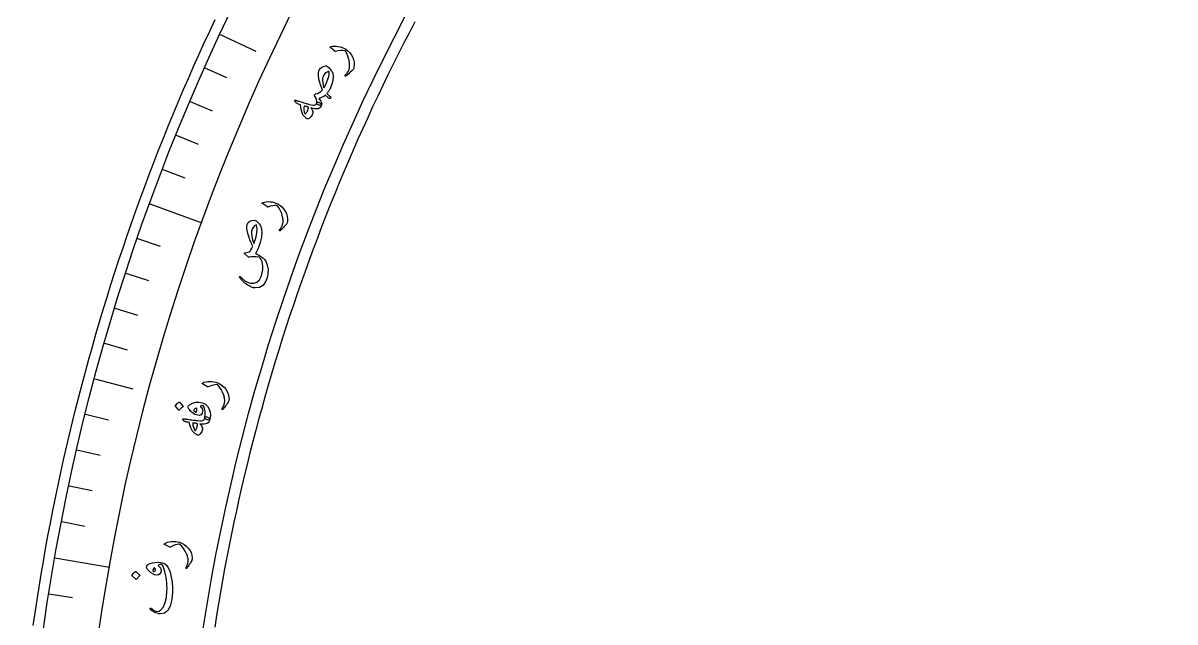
# Model space of a CAD drawing. Header units: millimetres. Extents: x -92 to 92, y -92 to 118.
# Drawn here: x -91.03 to -41.18, y 13.02 to 38.96 of the extents above; entities that cross this region are included whole.
import ezdxf

# ---------------------------------------------------------------- set-up
doc = ezdxf.new("R2010")
doc.units = ezdxf.units.MM
for name, color, linetype in [('CUT_INNER', 6, 'Continuous'), ('CUT_OUTER', 1, 'Continuous'), ('ENGRAVE', 7, 'Continuous'), ('ENGRAVE_FINE', 8, 'Continuous'), ('TEXT', 5, 'Continuous')]:
    doc.layers.add(name, color=color, linetype=linetype)

msp = doc.modelspace()

# ---------------------------------------------------------------- linework, layer by layer
at = {"layer": 'CUT_INNER'}
msp.add_lwpolyline([(-74.0774, 39.0127), (-74.3154, 38.5575), (-74.5506, 38.1007), (-74.783, 37.6426), (-75.0125, 37.183), (-75.2393, 36.722), (-75.4632, 36.2597), (-75.6842, 35.796), (-75.9025, 35.3309), (-76.1178, 34.8645), (-76.3303, 34.3968), (-76.5399, 33.9278), (-76.7467, 33.4575), (-76.9505, 32.986), (-77.1515, 32.5132), (-77.3495, 32.0392), (-77.5446, 31.564), (-77.7369, 31.0876), (-77.9261, 30.61), (-78.1125, 30.1313), (-78.2959, 29.6515), (-78.4764, 29.1705), (-78.6539, 28.6884), (-78.8284, 28.2053), (-79, 27.721), (-79.1686, 27.2358), (-79.3342, 26.7495), (-79.4969, 26.2622), (-79.6565, 25.7739), (-79.8132, 25.2847), (-79.9668, 24.7945), (-80.1174, 24.3034), (-80.2651, 23.8113), (-80.4096, 23.3184), (-80.5512, 22.8245), (-80.6897, 22.3299), (-80.8252, 21.8343), (-80.9577, 21.338), (-81.0871, 20.8408), (-81.2134, 20.3429), (-81.3367, 19.8442), (-81.457, 19.3448), (-81.5741, 18.8446), (-81.6882, 18.3437), (-81.7992, 17.8421), (-81.9072, 17.3399), (-82.012, 16.837), (-82.1138, 16.3334), (-82.2125, 15.8293), (-82.308, 15.3246), (-82.4005, 14.8192), (-82.4899, 14.3134), (-82.5762, 13.8069), (-82.6593, 13.3), (-82.7394, 12.7926)], dxfattribs=at)
at = {"layer": 'CUT_OUTER'}
msp.add_lwpolyline([(-90.5903, 12.8702), (-90.5097, 13.4258), (-90.4256, 13.9809), (-90.3381, 14.5355), (-90.2472, 15.0896), (-90.1529, 15.643), (-90.0552, 16.1959), (-89.9542, 16.7481), (-89.8497, 17.2998), (-89.7419, 17.8508), (-89.6306, 18.4011), (-89.516, 18.9507), (-89.3981, 19.4996), (-89.2767, 20.0478), (-89.1521, 20.5952), (-89.024, 21.1418), (-88.8926, 21.6877), (-88.7579, 22.2327), (-88.6198, 22.7769), (-88.4783, 23.3202), (-88.3336, 23.8627), (-88.1855, 24.4042), (-88.0341, 24.9449), (-87.8794, 25.4846), (-87.7214, 26.0233), (-87.56, 26.561), (-87.3954, 27.0978), (-87.2275, 27.6335), (-87.0563, 28.1682), (-86.8818, 28.7019), (-86.7041, 29.2344), (-86.5231, 29.7659), (-86.3388, 30.2962), (-86.1513, 30.8254), (-85.9605, 31.3535), (-85.7665, 31.8803), (-85.5693, 32.406), (-85.3688, 32.9304), (-85.1652, 33.4536), (-84.9583, 33.9755), (-84.7482, 34.4962), (-84.535, 35.0155), (-84.3185, 35.5336), (-84.0989, 36.0503), (-83.8761, 36.5656), (-83.6502, 37.0796), (-83.4211, 37.5922), (-83.1889, 38.1033), (-82.9535, 38.613), (-82.715, 39.1213)], dxfattribs=at)
at = {"layer": 'ENGRAVE'}
for points in [[(-82.5042, 38.4724), (-80.9535, 37.7492)], [(-85.5434, 31.1352), (-83.2924, 30.3159)], [(-87.9315, 23.5612), (-86.2787, 23.1183)], [(-89.6503, 15.8078), (-87.2913, 15.3918)]]:
    msp.add_lwpolyline(points, dxfattribs=at)
for radius in [91.0333, 88.6379, 84.1891]:
    msp.add_circle((0, 0), radius, dxfattribs=at)
at = {"layer": 'ENGRAVE_FINE'}
for points in [[(-83.1631, 37.0266), (-82.2252, 36.609)], [(-83.7966, 35.5696), (-82.8516, 35.1684)], [(-84.4047, 34.1017), (-83.4528, 33.7171)], [(-84.987, 32.6234), (-84.0285, 32.2555)], [(-86.0737, 29.6376), (-85.103, 29.3033)], [(-86.5779, 28.1309), (-85.6015, 27.8136)], [(-87.0556, 26.6156), (-86.0739, 26.3154)], [(-87.5069, 25.0922), (-86.52, 24.8092)], [(-88.3293, 22.023), (-87.3331, 21.7746)], [(-88.7002, 20.478), (-87.6999, 20.2471)], [(-89.0441, 18.9269), (-88.0399, 18.7134)], [(-89.3608, 17.37), (-88.353, 17.1741)], [(-89.9126, 14.2408), (-88.8986, 14.0802)]]:
    msp.add_lwpolyline(points, dxfattribs=at)
at = {"layer": 'TEXT'}
for points in [[(-77.7317, 37.9031), (-77.7352, 37.9065), (-77.7377, 37.9097), (-77.7393, 37.9127), (-77.7398, 37.9157), (-77.7372, 37.9224), (-77.7305, 37.929), (-77.7196, 37.9353), (-77.7045, 37.9413), (-77.6341, 37.959), (-77.5587, 37.9671), (-77.4785, 37.9655), (-77.3932, 37.9544), (-77.3051, 37.935), (-77.2218, 37.9087), (-77.1433, 37.8755), (-77.0697, 37.8354), (-76.9805, 37.7665), (-76.9018, 37.6865), (-76.8335, 37.5955), (-76.7756, 37.4934), (-76.7314, 37.3837), (-76.7067, 37.271), (-76.7015, 37.1553), (-76.7157, 37.0365), (-76.723, 37.0064), (-76.7346, 36.9783), (-76.7505, 36.9523), (-76.7707, 36.9284), (-76.8233, 36.876), (-76.8713, 36.829), (-76.9147, 36.7873), (-76.9536, 36.751), (-76.9879, 36.7201), (-77.0176, 36.6949), (-77.0426, 36.6754), (-77.0629, 36.6615), (-77.0683, 36.6591), (-77.0731, 36.6579), (-77.0774, 36.6578), (-77.0811, 36.6589), (-77.0854, 36.6615), (-77.089, 36.6648), (-77.0919, 36.6688), (-77.094, 36.6735), (-77.095, 36.6786), (-77.094, 36.684), (-77.0912, 36.6895), (-77.0866, 36.6952), (-77.0573, 36.7293), (-77.0307, 36.7625), (-77.0068, 36.795), (-76.9856, 36.8266), (-76.9669, 36.8576), (-76.9506, 36.8885), (-76.9368, 36.919), (-76.9253, 36.9493), (-76.916, 36.9806), (-76.9087, 37.0141), (-76.9034, 37.0497), (-76.9, 37.0875), (-76.8987, 37.1276), (-76.8996, 37.17), (-76.9027, 37.2147), (-76.9081, 37.2618), (-76.9324, 37.3985), (-76.9699, 37.5239), (-77.0207, 37.638), (-77.0847, 37.7407), (-77.0904, 37.7481), (-77.098, 37.7543), (-77.1077, 37.7594), (-77.1193, 37.7633), (-77.1955, 37.7708), (-77.2857, 37.7681), (-77.3899, 37.755), (-77.5079, 37.7314), (-77.5148, 37.7312), (-77.5205, 37.7319), (-77.5251, 37.7334), (-77.5285, 37.7358)], [(-78.213, 36.9357), (-78.1912, 36.9694), (-78.1577, 37.0033), (-78.1124, 37.0372), (-78.0554, 37.0712), (-77.9973, 37.0971), (-77.9456, 37.1083), (-77.9002, 37.1048), (-77.8611, 37.0865), (-77.8265, 37.058), (-77.79, 37.0215), (-77.7516, 36.9771), (-77.7113, 36.9247), (-77.6758, 36.8738), (-77.6496, 36.8325), (-77.6325, 36.801), (-77.6246, 36.7791), (-77.6103, 36.6339), (-77.623, 36.4812), (-77.6626, 36.321), (-77.7291, 36.1531), (-77.7452, 36.12), (-77.7622, 36.0878), (-77.7803, 36.0564), (-77.7994, 36.0258), (-77.8193, 35.9962), (-77.8398, 35.9674), (-77.8609, 35.9397), (-77.8826, 35.9129), (-77.8661, 35.8922), (-77.8336, 35.8602), (-77.7852, 35.8171), (-77.7207, 35.7628), (-77.7089, 35.7507), (-77.705, 35.7374), (-77.709, 35.7228), (-77.721, 35.7071), (-77.7363, 35.6959), (-77.7524, 35.6908), (-77.7693, 35.6915), (-77.787, 35.6982), (-77.8066, 35.7119), (-77.8267, 35.7269), (-77.8472, 35.7432), (-77.8682, 35.7607), (-77.8894, 35.7795), (-77.9107, 35.7998), (-77.9321, 35.8215), (-77.9535, 35.8447), (-78.0073, 35.8004), (-78.0622, 35.7643), (-78.1183, 35.7363), (-78.1755, 35.7166), (-78.1938, 35.7115), (-78.208, 35.7055), (-78.218, 35.6986), (-78.2238, 35.6909), (-78.2249, 35.6831), (-78.222, 35.6733), (-78.2149, 35.6617), (-78.2039, 35.6482), (-78.1481, 35.5815), (-78.1143, 35.5207), (-78.1024, 35.4656), (-78.1125, 35.4164), (-78.1168, 35.4112), (-78.1244, 35.4071), (-78.1354, 35.4042), (-78.1497, 35.4025), (-78.1979, 35.406), (-78.2374, 35.4136), (-78.268, 35.4251), (-78.2897, 35.4407), (-78.306, 35.46), (-78.3169, 35.4783), (-78.3223, 35.4954), (-78.3222, 35.5115), (-78.3176, 35.5793), (-78.3307, 35.6492), (-78.3613, 35.7212), (-78.4096, 35.7954), (-78.4186, 35.8106), (-78.423, 35.8261), (-78.4226, 35.842), (-78.4175, 35.8581), (-78.4077, 35.8737), (-78.3944, 35.8855), (-78.3775, 35.8936), (-78.357, 35.8979), (-78.2831, 35.9164), (-78.2117, 35.9508), (-78.1429, 36.0009), (-78.0765, 36.0669), (-78.1072, 36.1423), (-78.1349, 36.215), (-78.1596, 36.2849), (-78.1813, 36.3521), (-78.2265, 36.5389), (-78.2468, 36.6986), (-78.2422, 36.8309), (-78.213, 36.9357)], [(-77.8132, 36.8713), (-77.897, 36.8279), (-77.966, 36.7724), (-78.0201, 36.7049), (-78.0592, 36.6254), (-78.0681, 36.5851), (-78.0711, 36.5322), (-78.0684, 36.4667), (-78.0598, 36.3886), (-78.054, 36.348), (-78.0481, 36.3106), (-78.0422, 36.2763), (-78.0362, 36.2452), (-78.03, 36.2172), (-78.0234, 36.1922), (-78.0166, 36.1701), (-78.0093, 36.1511), (-77.9677, 36.2215), (-77.9259, 36.3079), (-77.8839, 36.4104), (-77.8416, 36.529), (-77.8061, 36.6454), (-77.7859, 36.739), (-77.7808, 36.8098), (-77.7911, 36.858), (-77.7944, 36.8661), (-77.7991, 36.871), (-77.8054, 36.8727), (-77.8132, 36.8713)], [(-79.2661, 35.5912), (-79.2745, 35.6116), (-79.2713, 35.6233), (-79.2567, 35.6262), (-79.2305, 35.6205), (-79.2153, 35.6156), (-79.1942, 35.6091), (-79.1672, 35.601), (-79.1342, 35.5913), (-79.095, 35.5797), (-79.0495, 35.5659), (-78.9976, 35.5499), (-78.9393, 35.5318), (-78.8819, 35.514), (-78.8306, 35.498), (-78.7854, 35.4839), (-78.7461, 35.4715), (-78.713, 35.4611), (-78.6862, 35.4526), (-78.6657, 35.4461), (-78.6515, 35.4416), (-78.5611, 35.4152), (-78.4873, 35.4026), (-78.4301, 35.4038), (-78.3895, 35.4187), (-78.3698, 35.4332), (-78.352, 35.4535), (-78.3362, 35.4796), (-78.3222, 35.5115), (-78.3107, 35.5288), (-78.295, 35.5391), (-78.2751, 35.5421), (-78.2512, 35.5381), (-78.2245, 35.5284), (-78.1988, 35.5157), (-78.1741, 35.4999), (-78.1505, 35.4812), (-78.1317, 35.4623), (-78.1191, 35.4452), (-78.1127, 35.4299), (-78.1125, 35.4164), (-78.1406, 35.3559), (-78.1753, 35.3086), (-78.2167, 35.2744), (-78.2648, 35.2533), (-78.3254, 35.2446), (-78.3985, 35.2478), (-78.4841, 35.2629), (-78.5823, 35.2898), (-78.5412, 35.2318), (-78.5123, 35.1786), (-78.4956, 35.1302), (-78.4911, 35.0866), (-78.4965, 35.0553), (-78.5084, 35.0211), (-78.527, 34.9838), (-78.5521, 34.9435), (-78.5825, 34.9027), (-78.6113, 34.87), (-78.6387, 34.8453), (-78.6646, 34.8287), (-78.6922, 34.8182), (-78.7178, 34.8145), (-78.7414, 34.8176), (-78.7631, 34.8276), (-78.7879, 34.845), (-78.814, 34.8675), (-78.8413, 34.8952), (-78.8698, 34.9279), (-78.8976, 34.9626), (-78.9191, 34.9918), (-78.9344, 35.0154), (-78.9434, 35.0334), (-78.9724, 35.1241), (-78.9952, 35.2192), (-79.0117, 35.3187), (-79.022, 35.4225), (-79.0682, 35.4395), (-79.1079, 35.4546), (-79.141, 35.4679), (-79.1676, 35.4793), (-79.1892, 35.4906), (-79.2073, 35.5034), (-79.2218, 35.5179), (-79.2329, 35.534)], [(-78.8722, 35.375), (-78.8812, 35.2772), (-78.8776, 35.1892), (-78.8614, 35.1112), (-78.8327, 35.0431), (-78.8273, 35.037), (-78.8211, 35.0344), (-78.8141, 35.0353), (-78.8062, 35.0397), (-78.7849, 35.0594), (-78.7651, 35.0823), (-78.747, 35.1084), (-78.7304, 35.1376), (-78.7153, 35.1699), (-78.7018, 35.2054), (-78.6899, 35.244), (-78.6795, 35.2858), (-78.6787, 35.2926), (-78.6792, 35.3004), (-78.6811, 35.3091), (-78.6843, 35.3188), (-78.704, 35.326), (-78.7248, 35.3331), (-78.7467, 35.3402), (-78.7697, 35.3473), (-78.7937, 35.3543), (-78.8188, 35.3613), (-78.845, 35.3682), (-78.8722, 35.375)], [(-80.6771, 31.1458), (-80.6809, 31.1488), (-80.6837, 31.1518), (-80.6855, 31.1547), (-80.6863, 31.1576), (-80.6843, 31.1646), (-80.6781, 31.1716), (-80.6678, 31.1788), (-80.6533, 31.1861), (-80.5847, 31.2098), (-80.5103, 31.2242), (-80.4302, 31.2295), (-80.3443, 31.2257), (-80.2549, 31.2139), (-80.1696, 31.1948), (-80.0886, 31.1684), (-80.0118, 31.1347), (-79.9171, 31.0736), (-79.8319, 31.0006), (-79.7561, 30.9157), (-79.6896, 30.8189), (-79.6362, 30.7134), (-79.602, 30.6033), (-79.587, 30.4884), (-79.5911, 30.3689), (-79.5958, 30.3382), (-79.6049, 30.3092), (-79.6185, 30.282), (-79.6367, 30.2564), (-79.6846, 30.1998), (-79.7284, 30.1489), (-79.7681, 30.1036), (-79.8038, 30.0641), (-79.8354, 30.0304), (-79.8628, 30.0028), (-79.886, 29.9812), (-79.9051, 29.9656), (-79.9102, 29.9628), (-79.9149, 29.9612), (-79.9192, 29.9607), (-79.923, 29.9615), (-79.9275, 29.9637), (-79.9313, 29.9666), (-79.9345, 29.9704), (-79.9371, 29.9749), (-79.9385, 29.98), (-79.938, 29.9854), (-79.9356, 29.9911), (-79.9315, 29.9971), (-79.9052, 30.0336), (-79.8816, 30.069), (-79.8605, 30.1034), (-79.8421, 30.1367), (-79.8261, 30.1692), (-79.8125, 30.2013), (-79.8013, 30.2329), (-79.7925, 30.2641), (-79.7859, 30.2961), (-79.7815, 30.33), (-79.7792, 30.366), (-79.779, 30.404), (-79.7811, 30.444), (-79.7856, 30.4862), (-79.7926, 30.5305), (-79.802, 30.5769), (-79.8378, 30.7111), (-79.8859, 30.8328), (-79.9461, 30.9422), (-80.0187, 31.039), (-80.025, 31.0459), (-80.0331, 31.0515), (-80.0431, 31.0557), (-80.0551, 31.0586), (-80.1317, 31.0596), (-80.2213, 31.0492), (-80.3239, 31.0273), (-80.4395, 30.9938), (-80.4464, 30.993), (-80.4521, 30.9931), (-80.4568, 30.9943), (-80.4605, 30.9964)], [(-81.3316, 30.2421), (-81.2879, 30.3216), (-81.222, 30.3784), (-81.1338, 30.4123), (-81.0234, 30.4234), (-80.9858, 30.4151), (-80.9475, 30.3962), (-80.9083, 30.3668), (-80.8683, 30.3268), (-80.8313, 30.2842), (-80.8012, 30.247), (-80.778, 30.215), (-80.7616, 30.1884), (-80.7144, 30.0514), (-80.6999, 29.8846), (-80.718, 29.6879), (-80.7683, 29.4611), (-80.8094, 29.3286), (-80.8572, 29.205), (-80.9118, 29.0903), (-80.9732, 28.9844), (-80.8062, 28.8945), (-80.6764, 28.8093), (-80.5841, 28.7288), (-80.5291, 28.653), (-80.4632, 28.4823), (-80.4319, 28.3042), (-80.4352, 28.1184), (-80.473, 27.9248), (-80.5494, 27.7337), (-80.6594, 27.5979), (-80.8034, 27.5171), (-80.9816, 27.4915), (-81.0074, 27.4929), (-81.0338, 27.4959), (-81.0609, 27.5004), (-81.0887, 27.5064), (-81.1168, 27.5143), (-81.1451, 27.5242), (-81.1736, 27.5362), (-81.2022, 27.5503), (-81.2522, 27.5767), (-81.3007, 27.6052), (-81.3476, 27.636), (-81.3929, 27.6689), (-81.4366, 27.7038), (-81.4784, 27.7404), (-81.5185, 27.7789), (-81.5567, 27.8191), (-81.5719, 27.8364), (-81.5863, 27.8532), (-81.5998, 27.8695), (-81.6125, 27.8854), (-81.6243, 27.9007), (-81.6354, 27.9152), (-81.6458, 27.929), (-81.6553, 27.942), (-81.6603, 27.9507), (-81.6625, 27.9587), (-81.6618, 27.9661), (-81.6583, 27.9728), (-81.6528, 27.9794), (-81.6471, 27.9839), (-81.6411, 27.9862), (-81.6347, 27.9864), (-81.6282, 27.9848), (-81.6214, 27.9818), (-81.6145, 27.9774), (-81.6073, 27.9716), (-81.5866, 27.9447), (-81.5629, 27.9178), (-81.5361, 27.8909), (-81.5062, 27.864), (-81.4275, 27.802), (-81.3498, 27.7539), (-81.2731, 27.7197), (-81.1974, 27.6992), (-81.0415, 27.6962), (-80.9113, 27.7431), (-80.8069, 27.8398), (-80.7279, 27.9864), (-80.6829, 28.1388), (-80.6604, 28.2945), (-80.6606, 28.4536), (-80.6833, 28.6162), (-80.6983, 28.6682), (-80.7216, 28.7168), (-80.7533, 28.7619), (-80.7932, 28.8037), (-80.799, 28.809), (-80.8068, 28.8133), (-80.8166, 28.8166), (-80.8285, 28.819), (-80.9439, 28.8363), (-81.0483, 28.8425), (-81.1418, 28.8376), (-81.2242, 28.8216), (-81.2395, 28.818), (-81.2522, 28.8173), (-81.2621, 28.8193), (-81.2694, 28.8241), (-81.4406, 28.9691), (-81.4517, 28.9852), (-81.4542, 28.9978), (-81.448, 29.007), (-81.4332, 29.0128), (-81.2495, 29.0479), (-81.2098, 29.0876), (-81.1707, 29.1427), (-81.132, 29.2133), (-81.0939, 29.2993), (-81.158, 29.4411), (-81.2143, 29.5807), (-81.2628, 29.7181), (-81.3034, 29.8532), (-81.3323, 29.9789), (-81.3466, 30.0856), (-81.3463, 30.1734), (-81.3316, 30.2421)], [(-80.9327, 30.2278), (-81.0162, 30.1749), (-81.0788, 30.1104), (-81.1203, 30.0343), (-81.1408, 29.9466), (-81.1423, 29.8439), (-81.1279, 29.7205), (-81.0973, 29.5763), (-81.0505, 29.4115), (-80.9632, 29.6487), (-80.9143, 29.8637), (-80.9041, 30.0566), (-80.9327, 30.2278)], [(-83.2735, 23.3319), (-83.2776, 23.3345), (-83.2807, 23.3372), (-83.2827, 23.34), (-83.2838, 23.3427), (-83.2825, 23.3499), (-83.277, 23.3575), (-83.2674, 23.3656), (-83.2537, 23.3743), (-83.1876, 23.4043), (-83.1149, 23.4258), (-83.0357, 23.4387), (-82.9498, 23.4431), (-82.8597, 23.4398), (-82.773, 23.4289), (-82.6898, 23.4103), (-82.6101, 23.3841), (-82.5101, 23.3323), (-82.4183, 23.2678), (-82.3348, 23.1904), (-82.2594, 23.1004), (-82.1962, 23.0004), (-82.1517, 22.894), (-82.1258, 22.7812), (-82.1185, 22.6617), (-82.1203, 22.6308), (-82.1266, 22.6011), (-82.1376, 22.5726), (-82.1532, 22.5454), (-82.1955, 22.4845), (-82.2343, 22.4297), (-82.2695, 22.3809), (-82.3013, 22.3381), (-82.3295, 22.3016), (-82.3542, 22.2715), (-82.3752, 22.2477), (-82.3927, 22.2304), (-82.3976, 22.2272), (-82.4021, 22.2251), (-82.4063, 22.2243), (-82.4102, 22.2246), (-82.4149, 22.2264), (-82.419, 22.229), (-82.4225, 22.2324), (-82.4255, 22.2367), (-82.4273, 22.2416), (-82.4274, 22.247), (-82.4256, 22.2529), (-82.4221, 22.2593), (-82.3994, 22.2981), (-82.3792, 22.3356), (-82.3615, 22.3718), (-82.3463, 22.4067), (-82.3335, 22.4407), (-82.323, 22.4739), (-82.3149, 22.5064), (-82.3091, 22.5383), (-82.3056, 22.5708), (-82.3044, 22.605), (-82.3055, 22.641), (-82.3089, 22.6788), (-82.3148, 22.7185), (-82.3234, 22.76), (-82.3345, 22.8034), (-82.3482, 22.8488), (-82.3967, 22.9789), (-82.4561, 23.0956), (-82.5265, 23.1987), (-82.608, 23.2882), (-82.6149, 23.2945), (-82.6235, 23.2992), (-82.6339, 23.3025), (-82.646, 23.3042), (-82.7224, 23.2979), (-82.8106, 23.279), (-82.9107, 23.2475), (-83.0226, 23.2031), (-83.0293, 23.2017), (-83.035, 23.2013), (-83.0398, 23.202), (-83.0437, 23.2037)], [(-84.4403, 22.3694), (-84.4425, 22.3734), (-84.4432, 22.3783), (-84.4424, 22.3841), (-84.4399, 22.3908), (-84.4075, 22.4343), (-84.3715, 22.4738), (-84.3319, 22.5094), (-84.2887, 22.5409), (-84.2827, 22.5435), (-84.2773, 22.5439), (-84.2725, 22.5421), (-84.2683, 22.5381), (-84.1117, 22.3706), (-84.1084, 22.365), (-84.1088, 22.3591), (-84.1129, 22.3528), (-84.1208, 22.3462), (-84.1276, 22.3405), (-84.138, 22.3314), (-84.1519, 22.3189), (-84.1693, 22.303), (-84.1904, 22.2834), (-84.2152, 22.2597), (-84.2437, 22.2319), (-84.2759, 22.2002), (-84.2809, 22.1961), (-84.2853, 22.1946), (-84.289, 22.1956), (-84.2921, 22.1991)], [(-83.8833, 22.3631), (-83.8762, 22.3796), (-83.8637, 22.3966), (-83.8458, 22.4141), (-83.8224, 22.4322), (-83.6935, 22.5017), (-83.5595, 22.5379), (-83.4205, 22.5411), (-83.2765, 22.5113), (-83.2047, 22.4838), (-83.143, 22.4507), (-83.0915, 22.4122), (-83.05, 22.3681), (-82.974, 22.2412), (-82.9315, 22.1061), (-82.9224, 21.9626), (-82.9468, 21.8106), (-82.9543, 21.7966), (-82.9684, 21.7866), (-82.9889, 21.7807), (-83.0161, 21.7787), (-83.0307, 21.7792), (-83.0453, 21.7808), (-83.0599, 21.7836), (-83.0746, 21.7875), (-83.0889, 21.7922), (-83.1025, 21.7971), (-83.1153, 21.8024), (-83.1274, 21.808), (-83.1477, 21.8204), (-83.1614, 21.8347), (-83.1687, 21.851), (-83.1696, 21.8691), (-83.1509, 22.0189), (-83.1537, 22.1541), (-83.1781, 22.2746), (-83.2242, 22.3806), (-83.2601, 22.3858), (-83.2891, 22.3881), (-83.3113, 22.3876), (-83.3266, 22.3843), (-83.3404, 22.379), (-83.3501, 22.3733), (-83.3555, 22.3672), (-83.3568, 22.3606), (-83.3565, 22.3557), (-83.3552, 22.3515), (-83.3532, 22.3482), (-83.3502, 22.3456), (-83.3078, 22.3087), (-83.2779, 22.2692), (-83.2607, 22.2272), (-83.256, 22.1827), (-83.2781, 22.0627), (-83.3315, 21.9904), (-83.4163, 21.9656), (-83.5325, 21.9884), (-83.5954, 22.0156), (-83.6583, 22.0534), (-83.7209, 22.1018), (-83.7834, 22.1608), (-83.8351, 22.2194), (-83.8689, 22.2727), (-83.885, 22.3206), (-83.8833, 22.3631)], [(-83.638, 22.21), (-83.6376, 22.1835), (-83.6243, 22.1593), (-83.5982, 22.1372), (-83.5593, 22.1175), (-83.5528, 22.1159), (-83.548, 22.1151), (-83.545, 22.1152), (-83.5438, 22.116), (-83.5312, 22.1394), (-83.5212, 22.1638), (-83.514, 22.1892), (-83.5094, 22.2157), (-83.5081, 22.2397), (-83.5101, 22.2603), (-83.5153, 22.2775), (-83.5237, 22.2912), (-83.5709, 22.2739), (-83.6056, 22.2546), (-83.628, 22.2333), (-83.638, 22.21)], [(-84.1134, 21.7894), (-84.1251, 21.8081), (-84.124, 21.8201), (-84.11, 21.8255), (-84.0832, 21.8242), (-84.0675, 21.8219), (-84.0456, 21.8191), (-84.0176, 21.8156), (-83.9834, 21.8116), (-83.9429, 21.8067), (-83.8957, 21.8008), (-83.8418, 21.7937), (-83.7813, 21.7856), (-83.7218, 21.7777), (-83.6685, 21.7706), (-83.6215, 21.7642), (-83.5807, 21.7586), (-83.5463, 21.7539), (-83.5185, 21.7501), (-83.4972, 21.7471), (-83.4825, 21.745), (-83.3889, 21.7341), (-83.3141, 21.7341), (-83.2579, 21.7448), (-83.2203, 21.7664), (-83.2033, 21.784), (-83.1892, 21.807), (-83.178, 21.8354), (-83.1696, 21.8691), (-83.1611, 21.8882), (-83.1473, 21.9009), (-83.1283, 21.9072), (-83.104, 21.9073), (-83.076, 21.9022), (-83.0486, 21.894), (-83.0217, 21.8826), (-82.9952, 21.8681), (-82.9735, 21.8526), (-82.9582, 21.8379), (-82.9493, 21.8239), (-82.9468, 21.8106), (-82.9644, 21.7463), (-82.9907, 21.6938), (-83.0258, 21.6531), (-83.0696, 21.6243), (-83.1279, 21.6055), (-83.2005, 21.5964), (-83.2875, 21.5969), (-83.3888, 21.607), (-83.3385, 21.5567), (-83.3011, 21.5091), (-83.2765, 21.4642), (-83.2647, 21.422), (-83.2648, 21.3902), (-83.2709, 21.3544), (-83.2829, 21.3146), (-83.3009, 21.2706), (-83.324, 21.2253), (-83.347, 21.1882), (-83.3698, 21.1593), (-83.3926, 21.1386), (-83.418, 21.1236), (-83.4426, 21.1157), (-83.4664, 21.1148), (-83.4894, 21.1209), (-83.5168, 21.134), (-83.5463, 21.1518), (-83.5778, 21.1745), (-83.6115, 21.202), (-83.6447, 21.2315), (-83.6709, 21.2567), (-83.6899, 21.2774), (-83.7017, 21.2936), (-83.7455, 21.3782), (-83.7839, 21.4681), (-83.817, 21.5634), (-83.8445, 21.664), (-83.8929, 21.673), (-83.9345, 21.6813), (-83.9694, 21.6888), (-83.9976, 21.6956), (-84.0208, 21.7031), (-84.0407, 21.7127), (-84.0575, 21.7245), (-84.0711, 21.7385)], [(-83.6889, 21.6424), (-83.6813, 21.5444), (-83.663, 21.4583), (-83.6339, 21.3841), (-83.5942, 21.3217), (-83.5879, 21.3167), (-83.5814, 21.3151), (-83.5746, 21.3172), (-83.5675, 21.3228), (-83.5498, 21.3459), (-83.5342, 21.3718), (-83.5207, 21.4005), (-83.5092, 21.4321), (-83.4998, 21.4664), (-83.4924, 21.5037), (-83.4871, 21.5438), (-83.4839, 21.5867), (-83.4843, 21.5936), (-83.4861, 21.6011), (-83.4894, 21.6094), (-83.4942, 21.6184), (-83.5149, 21.6222), (-83.5366, 21.6258), (-83.5593, 21.6291), (-83.5831, 21.6322), (-83.608, 21.6351), (-83.6339, 21.6377), (-83.6609, 21.6402), (-83.6889, 21.6424)], [(-84.916, 16.3748), (-84.9203, 16.3771), (-84.9236, 16.3795), (-84.9258, 16.3821), (-84.9271, 16.3848), (-84.9264, 16.392), (-84.9215, 16.4), (-84.9127, 16.4089), (-84.8997, 16.4187), (-84.8363, 16.4541), (-84.7657, 16.4815), (-84.6877, 16.5009), (-84.6026, 16.5123), (-84.5124, 16.5165), (-84.4252, 16.5128), (-84.3407, 16.5012), (-84.2592, 16.4816), (-84.1552, 16.4383), (-84.0584, 16.3815), (-83.9687, 16.3114), (-83.8862, 16.2278), (-83.815, 16.1335), (-83.7618, 16.0311), (-83.7267, 15.9207), (-83.7096, 15.8023), (-83.7088, 15.7713), (-83.7126, 15.7412), (-83.7212, 15.7119), (-83.7345, 15.6836), (-83.7717, 15.6194), (-83.8058, 15.5615), (-83.8369, 15.5099), (-83.865, 15.4647), (-83.8901, 15.426), (-83.9122, 15.3939), (-83.9312, 15.3686), (-83.9472, 15.3498), (-83.9518, 15.3462), (-83.9562, 15.3438), (-83.9603, 15.3426), (-83.9642, 15.3426), (-83.969, 15.344), (-83.9733, 15.3462), (-83.9771, 15.3493), (-83.9804, 15.3533), (-83.9826, 15.3581), (-83.9831, 15.3635), (-83.9818, 15.3695), (-83.9788, 15.3762), (-83.9594, 15.4168), (-83.9424, 15.4558), (-83.9278, 15.4934), (-83.9155, 15.5294), (-83.9056, 15.5642), (-83.8979, 15.5982), (-83.8924, 15.6313), (-83.8893, 15.6636), (-83.8885, 15.6962), (-83.8901, 15.7304), (-83.8942, 15.7662), (-83.9008, 15.8036), (-83.9099, 15.8427), (-83.9218, 15.8833), (-83.9365, 15.9257), (-83.954, 15.9698), (-84.013, 16.0955), (-84.0818, 16.2068), (-84.1605, 16.3037), (-84.2491, 16.3862), (-84.2565, 16.3919), (-84.2655, 16.3959), (-84.2761, 16.3983), (-84.2883, 16.3991), (-84.3639, 16.3865), (-84.4503, 16.3604), (-84.5474, 16.3206), (-84.6553, 16.2672), (-84.6618, 16.2652), (-84.6675, 16.2643), (-84.6724, 16.2646), (-84.6763, 16.266)], [(-85.6861, 15.3842), (-85.6806, 15.4355), (-85.6521, 15.4824), (-85.6008, 15.5248), (-85.5264, 15.5626), (-85.4334, 15.5913), (-85.3259, 15.6065), (-85.204, 15.6082), (-85.0676, 15.5964), (-85.0187, 15.589), (-84.9742, 15.5774), (-84.934, 15.5617), (-84.8981, 15.5419), (-84.83, 15.483), (-84.7693, 15.4027), (-84.716, 15.3012), (-84.67, 15.1784), (-84.6506, 15.1104), (-84.6332, 15.0406), (-84.6179, 14.9692), (-84.6046, 14.8961), (-84.5933, 14.8211), (-84.5841, 14.744), (-84.577, 14.665), (-84.5719, 14.5839), (-84.5687, 14.5029), (-84.5672, 14.4239), (-84.5674, 14.3471), (-84.5693, 14.2723), (-84.573, 14.1994), (-84.5788, 14.1284), (-84.5867, 14.0592), (-84.5967, 13.9918), (-84.6655, 13.7151), (-84.7724, 13.5206), (-84.918, 13.4084), (-85.1026, 13.3785), (-85.1436, 13.3832), (-85.1897, 13.3928), (-85.2408, 13.4075), (-85.297, 13.4272), (-85.3578, 13.4545), (-85.4156, 13.4881), (-85.4705, 13.5281), (-85.5224, 13.5745), (-85.5281, 13.5811), (-85.5319, 13.5884), (-85.5335, 13.5963), (-85.5331, 13.6049), (-85.5307, 13.6128), (-85.5264, 13.6187), (-85.5201, 13.6228), (-85.5118, 13.6249), (-85.503, 13.6251), (-85.4952, 13.6235), (-85.4883, 13.6202), (-85.4823, 13.615), (-85.3589, 13.5252), (-85.2478, 13.4843), (-85.1491, 13.492), (-85.0628, 13.5482), (-84.96, 13.6858), (-84.8831, 13.8665), (-84.8316, 14.0903), (-84.8053, 14.3574), (-84.8024, 14.4761), (-84.8049, 14.5959), (-84.8128, 14.7169), (-84.8263, 14.8391), (-84.8452, 14.9624), (-84.8697, 15.0866), (-84.8997, 15.2117), (-84.9352, 15.3378), (-84.9594, 15.406), (-84.9892, 15.4596), (-85.0245, 15.4986), (-85.0654, 15.523), (-85.0972, 15.5197), (-85.1275, 15.5108), (-85.1561, 15.4965), (-85.1831, 15.4766), (-85.1847, 15.4739), (-85.1836, 15.4702), (-85.1798, 15.4652), (-85.1733, 15.4591), (-85.1216, 15.4123), (-85.0852, 15.3636), (-85.0641, 15.3132), (-85.0582, 15.261), (-85.0731, 15.1703), (-85.112, 15.1052), (-85.1749, 15.0659), (-85.2617, 15.0522), (-85.3339, 15.0654), (-85.418, 15.1053), (-85.5139, 15.1718), (-85.6216, 15.2651), (-85.6473, 15.2931), (-85.6666, 15.3223), (-85.6796, 15.3527), (-85.6861, 15.3842)], [(-86.3052, 15.0279), (-86.3078, 15.0316), (-86.3089, 15.0365), (-86.3086, 15.0423), (-86.3067, 15.0493), (-86.2782, 15.0956), (-86.2457, 15.1382), (-86.2093, 15.1771), (-86.169, 15.2124), (-86.1632, 15.2155), (-86.1579, 15.2163), (-86.1529, 15.215), (-86.1483, 15.2114), (-85.9779, 15.0577), (-85.9741, 15.0524), (-85.974, 15.0465), (-85.9776, 15.0399), (-85.9849, 15.0326), (-85.9912, 15.0263), (-86.0007, 15.0163), (-86.0135, 15.0026), (-86.0295, 14.9851), (-86.0489, 14.9637), (-86.0715, 14.9379), (-86.0975, 14.9077), (-86.1269, 14.8731), (-86.1316, 14.8687), (-86.1358, 14.8668), (-86.1396, 14.8674), (-86.1429, 14.8706)], [(-85.3259, 15.3483), (-85.3356, 15.3597), (-85.3464, 15.3644), (-85.3585, 15.3625), (-85.3717, 15.3539), (-85.4069, 15.3157), (-85.4203, 15.2789), (-85.412, 15.2434), (-85.382, 15.2093), (-85.372, 15.2038), (-85.3626, 15.2013), (-85.3541, 15.2019), (-85.3463, 15.2056), (-85.3176, 15.237), (-85.3047, 15.2713), (-85.3074, 15.3084), (-85.3259, 15.3483)]]:
    msp.add_lwpolyline(points, close=True, dxfattribs=at)

doc.saveas('drawing.dxf')
